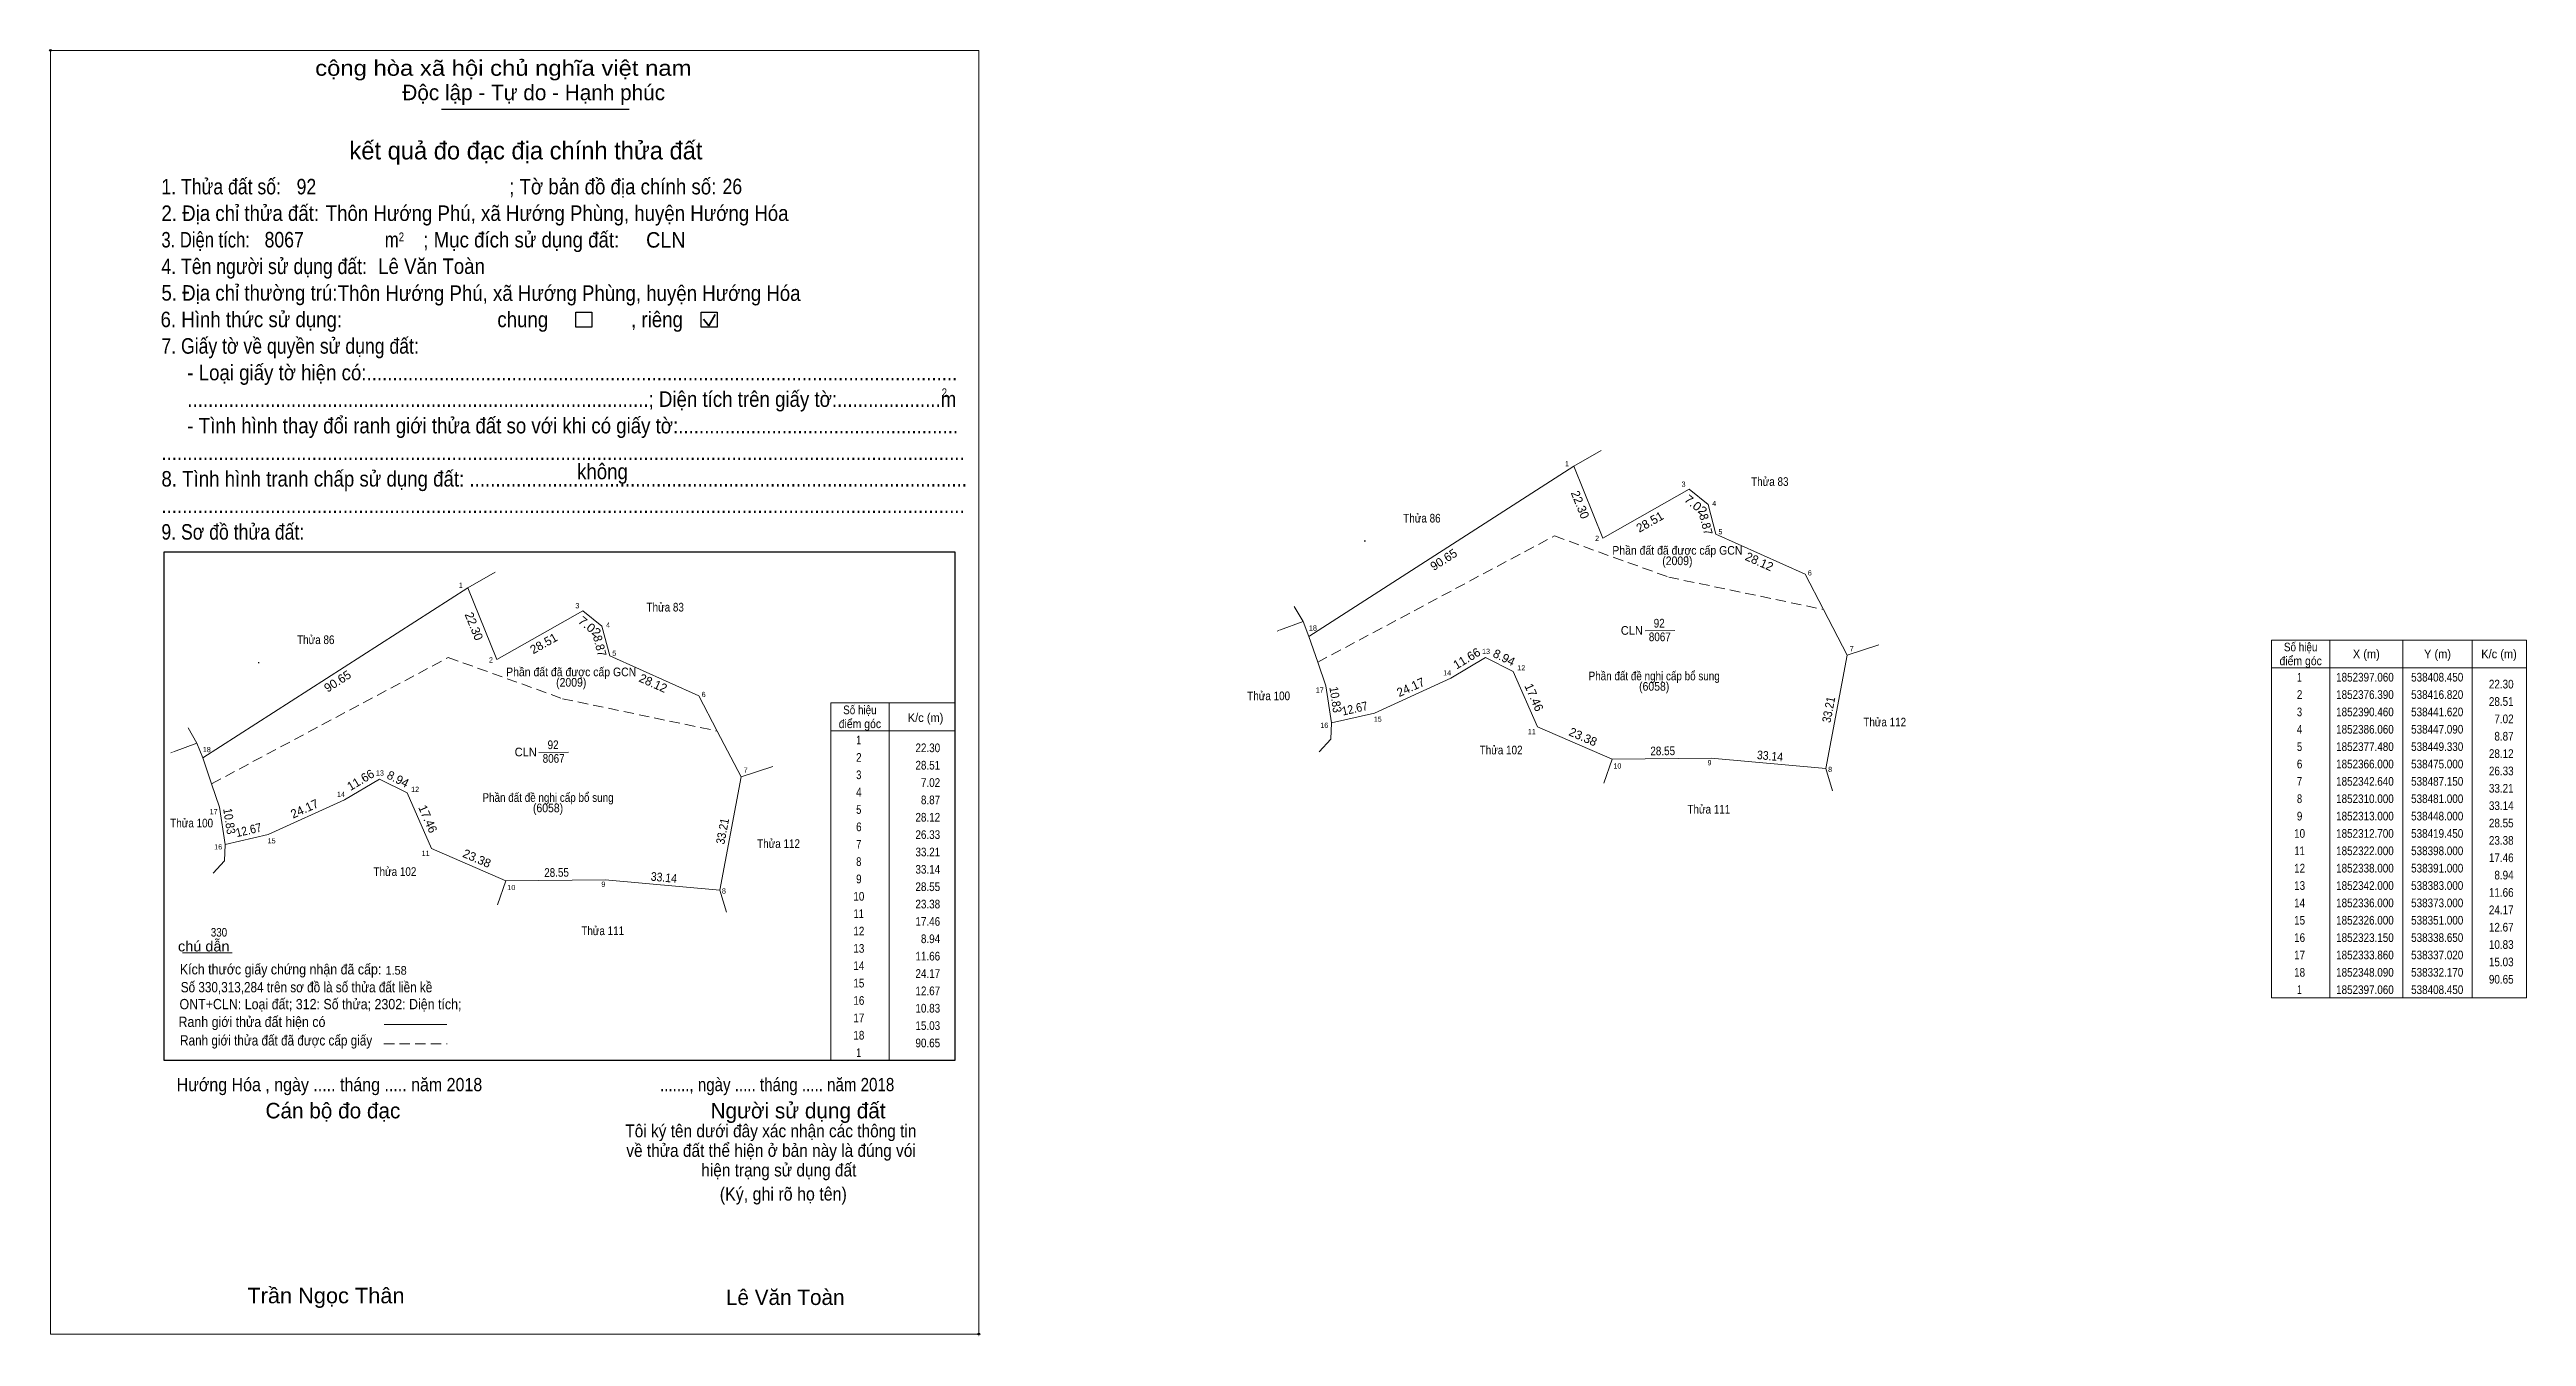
# Model space of a CAD drawing. Header units: metres. Extents: x 537970 to 538683, y 1852146 to 1852517.
import ezdxf
from ezdxf.enums import TextEntityAlignment as Align

# ---------------------------------------------------------------- set-up
doc = ezdxf.new("R2010")
doc.units = ezdxf.units.M
doc.header["$PDMODE"] = 32
doc.header["$PDSIZE"] = 0.5
doc.linetypes.add('MEDIUM_DASHED', pattern=[4.5, 3, -1.5])
doc.layers.add('1', color=7, linetype='Continuous')
for name, color, linetype, lineweight in [('10', 7, 'Continuous', 13), ('13', 7, 'Continuous', 25), ('17', 7, 'Continuous', 13), ('2', 7, 'Continuous', 25), ('32', 7, 'Continuous', 13), ('6', 7, 'Continuous', 13), ('63', 7, 'Continuous', 13)]:
    doc.layers.add(name, color=color, linetype=linetype, lineweight=lineweight)

msp = doc.modelspace()

# ---------------------------------------------------------------- linework, layer by layer
at = {"layer": '10'}
for p, q in [((538408.45, 1852397.06), (538416.33, 1852401.62)), ((538449.33, 1852377.48), (538447.09, 1852386.06)), ((538090, 1852362.05), (538097.88, 1852366.61)), ((538130.88, 1852342.47), (538128.64, 1852351.05)), ((538323.48, 1852349.75), (538322.99, 1852349.57)), ((538330.48, 1852352.37), (538332.17, 1852348.09)), ((538487.15, 1852342.64), (538496.25, 1852345.61)), ((538005.03, 1852314.74), (538004.54, 1852314.56)), ((538012.03, 1852317.36), (538013.72, 1852313.08)), ((538419.45, 1852312.7), (538417.05, 1852305.79)), ((538168.7, 1852307.63), (538177.8, 1852310.6)), ((538481, 1852310), (538482.94, 1852303.62)), ((538101, 1852277.69), (538098.6, 1852270.78)), ((538162.55, 1852274.99), (538164.49, 1852268.61))]:
    msp.add_line(p, q, dxfattribs=at)
for points in [[(538334.71, 1852340.65), (538332.17, 1852348.09), (538408.45, 1852397.06)], [(538447.09, 1852386.06), (538441.62, 1852390.46), (538416.82, 1852376.39), (538408.45, 1852397.06)], [(538016.26, 1852305.64), (538013.72, 1852313.08), (538090, 1852362.05)], [(538128.64, 1852351.05), (538123.17, 1852355.45), (538098.37, 1852341.38), (538090, 1852362.05)], [(538327.96, 1852356.72), (538330.48, 1852352.37), (538323.73, 1852349.84)], [(538009.51, 1852321.71), (538012.03, 1852317.36), (538005.28, 1852314.83)], [(538338.65, 1852323.15), (538338.45, 1852318.46), (538335.15, 1852314.86)], [(538020.2, 1852288.14), (538020, 1852283.45), (538016.7, 1852279.85)]]:
    msp.add_lwpolyline(points, dxfattribs=at)
at = {"layer": '13'}
for p, q in [((538348.08, 1852375.57), (538348.41, 1852375.57)), ((538029.63, 1852340.56), (538029.96, 1852340.56))]:
    msp.add_line(p, q, dxfattribs=at)
at = {"layer": '17'}
msp.add_line((538007.87, 1852256.91), (538022.2, 1852256.91), dxfattribs=at)
at = {"layer": '2'}
for p, q in [((538082.44, 1852499.9), (538136.5, 1852499.9)), ((538002.63, 1852372.4), (538230.21, 1852372.4)), ((538230.21, 1852372.4), (538230.21, 1852225.91))]:
    msp.add_line(p, q, dxfattribs=at)
at = {"layer": '2', "lineweight": 35}
for p, q in [((538157.84, 1852439.47), (538159.36, 1852437.49)), ((538159.36, 1852437.49), (538161.21, 1852440.8))]:
    msp.add_line(p, q, dxfattribs=at)
at = {"layer": '2', "lineweight": 13}
msp.add_lwpolyline([(537969.85, 1852516.85), (538237.17, 1852516.85), (538237.17, 1852147.12), (537969.85, 1852147.12)], close=True, dxfattribs=at)
at = {"layer": '2'}
for points in [[(538121.12, 1852441.44), (538125.71, 1852441.44), (538125.71, 1852437.16), (538121.12, 1852437.16)], [(538157.24, 1852441.44), (538161.83, 1852441.44), (538161.83, 1852437.16), (538157.24, 1852437.16)]]:
    msp.add_lwpolyline(points, close=True, dxfattribs=at)
msp.add_lwpolyline([(538230.21, 1852225.91), (538002.63, 1852225.91), (538002.63, 1852372.4)], dxfattribs=at)
for p in [(537969.85, 1852516.85), (538237.16, 1852147.12)]:
    msp.add_point(p, dxfattribs=at)
at = {"layer": '32'}
for p, q in [((538337.02, 1852333.86), (538338.65, 1852323.15)), ((538018.57, 1852298.85), (538020.2, 1852288.14))]:
    msp.add_line(p, q, dxfattribs=at)
for points in [[(538449.33, 1852377.48), (538475, 1852366), (538480.3, 1852355.82)], [(538130.88, 1852342.47), (538156.55, 1852330.99), (538161.85, 1852320.81)], [(538338.65, 1852323.15), (538351, 1852326), (538373, 1852336), (538383, 1852342), (538391, 1852338), (538398, 1852322), (538419.45, 1852312.7)], [(538487.15, 1852342.64), (538481, 1852310), (538448, 1852313), (538419.45, 1852312.7)], [(538020.2, 1852288.14), (538032.55, 1852290.99), (538054.55, 1852300.99), (538064.55, 1852306.99), (538072.55, 1852302.99), (538079.55, 1852286.99), (538101, 1852277.69)], [(538168.7, 1852307.63), (538162.55, 1852274.99), (538129.55, 1852277.99), (538101, 1852277.69)]]:
    msp.add_lwpolyline(points, dxfattribs=at)
at = {"layer": '6'}
msp.add_line((538065.89, 1852236.3), (538083.99, 1852236.3), dxfattribs=at)
at = {"layer": '6', "linetype": 'MEDIUM_DASHED'}
msp.add_line((538065.87, 1852230.73), (538084.08, 1852230.73), dxfattribs=at)
at = {"layer": '63'}
for p, q in [((538480.3, 1852355.82), (538487.15, 1852342.64)), ((538428.93, 1852349.69), (538437.5, 1852349.75)), ((538626.08, 1852347.02), (538626.08, 1852244.02)), ((538647.08, 1852347.02), (538647.08, 1852244.02)), ((538667.08, 1852347.02), (538667.08, 1852244.02)), ((538334.71, 1852340.65), (538337.02, 1852333.86)), ((538609.28, 1852339.02), (538682.68, 1852339.02)), ((538211.3, 1852328.91), (538211.3, 1852225.91)), ((538230.21, 1852328.91), (538230.21, 1852225.91)), ((538161.85, 1852320.81), (538168.7, 1852307.63)), ((538194.5, 1852320.91), (538230.21, 1852320.91)), ((538110.48, 1852314.68), (538119.05, 1852314.74)), ((538016.26, 1852305.64), (538018.57, 1852298.85))]:
    msp.add_line(p, q, dxfattribs=at)
at = {"layer": '63', "linetype": 'MEDIUM_DASHED'}
for points in [[(538334.71, 1852340.65), (538402.83, 1852377.01), (538435.73, 1852365.14), (538480.3, 1852355.82)], [(538016.26, 1852305.64), (538084.38, 1852342), (538117.28, 1852330.13), (538161.85, 1852320.81)]]:
    msp.add_lwpolyline(points, dxfattribs=at)
at = {"layer": '63'}
msp.add_lwpolyline([(538609.28, 1852347.02), (538682.68, 1852347.02), (538682.68, 1852244.02), (538609.28, 1852244.02)], close=True, dxfattribs=at)
msp.add_lwpolyline([(538230.21, 1852225.91), (538194.5, 1852225.91), (538194.5, 1852328.91), (538230.21, 1852328.91)], dxfattribs=at)

# ---------------------------------------------------------------- texts
at = {"layer": '1'}
for s, width, p in [('CLN', 0.95, (538425.135, 1852348.54)), ('8067', 0.85, (538433.18, 1852346.69)), ('92', 0.85, (538433.01, 1852350.62)), ('92', 0.85, (538114.56, 1852315.61)), ('CLN', 0.95, (538106.685, 1852313.53)), ('8067', 0.85, (538114.73, 1852311.68))]:
    msp.add_text(s, height=2.5, dxfattribs=dict(at, width=width)).set_placement(p, align=Align.CENTER)
at = {"layer": '13', "width": 0.85}
msp.add_text('330', height=2.475, dxfattribs=at).set_placement((538018.38, 1852261.61), align=Align.CENTER)
at = {"layer": '2'}
for s, height, width, p in [('cộng hòa xã hội chủ nghĩa việt nam', 4.462, 1.15, (538046.08, 1852509.54)), ('1. Thửa đất số:', 4.462, 0.85, (538001.81, 1852475.38)), ('92', 4.46, 0.85, (538040.73, 1852475.38)), ('; Tờ bản đồ địa chính số:', 4.462, 0.9, (538101.92, 1852475.38)), ('26', 4.46, 0.85, (538163.35, 1852475.44)), ('2. Địa chỉ thửa đất:', 4.462, 0.9, (538001.81, 1852467.73)), ('Thôn Hướng Phú, xã Hướng Phùng, huyện Hướng Hóa', 4.46, 0.9, (538049.11, 1852467.73)), ('3. Diện tích:', 4.462, 0.8, (538001.81, 1852460.08)), ('8067', 4.46, 0.85, (538031.51, 1852460.11)), ('m', 4.462, 0.8, (538066.14, 1852460.08)), ('2', 2.55, 0.8, (538070.14, 1852461.87)), ('; Mục đích sử dụng đất:', 4.462, 0.9, (538077.2, 1852460.08)), (' CLN', 4.46, 0.95, (538139.77, 1852460.04)), ('4. Tên người sử dụng đất:', 4.462, 0.85, (538001.81, 1852452.43)), ('Lê Văn Toàn', 4.46, 0.9, (538064.21, 1852452.46)), ('5. Địa chỉ thường trú:', 4.462, 0.9, (538001.81, 1852444.78)), ('Thôn Hướng Phú, xã Hướng Phùng, huyện Hướng Hóa', 4.46, 0.9, (538052.56, 1852444.7)), ('6. Hình thức sử dụng:', 4.462, 0.9, (538001.56, 1852437.13)), ('chung                , riêng', 4.462, 0.9, (538098.52, 1852437.13)), ('7. Giấy tờ về quyền sử dụng đất:', 4.462, 0.85, (538001.81, 1852429.49)), ('     - Loại giấy tờ hiện có:..................................................................................................................', 4.462, 0.9, (538001.81, 1852421.83)), ('     .........................................................................................; Diện tích trên giấy tờ:....................m', 4.462, 0.9, (538001.81, 1852414.18)), ('2', 2.55, 0.8, (538226.45, 1852416.98)), ('     - Tình hình thay đổi ranh giới thửa đất so với khi có giấy tờ:......................................................', 4.462, 0.9, (538001.81, 1852406.54)), ('...........................................................................................................................................................', 4.462, 0.9, (538001.81, 1852398.89)), ('không', 4.462, 0.9, (538121.47, 1852393.34)), ('8. Tình hình tranh chấp sử dụng đất: ................................................................................................', 4.462, 0.9, (538001.81, 1852391.23)), ('...........................................................................................................................................................', 4.462, 0.9, (538001.81, 1852383.59)), ('9. Sơ đồ thửa đất:', 4.462, 0.85, (538001.81, 1852375.94)), ('Hướng Hóa , ngày ..... tháng ..... năm 2018', 3.825, 0.9, (538006.18, 1852217.08)), ('......., ngày ..... tháng ..... năm 2018', 3.825, 0.85, (538145.36, 1852217.08)), ('(Ký, ghi rõ họ tên)', 3.825, 0.9, (538162.55, 1852185.59)), ('Trần Ngọc Thân', 4.46, 1.05, (538026.55, 1852156))]:
    msp.add_text(s, height=height, dxfattribs=dict(at, width=width)).set_placement(p)
for s, height, p in [('Độc lập - Tự do - Hạnh phúc', 4.462, (538071.17, 1852502.5)), ('Cán bộ đo đạc', 4.462, (538031.78, 1852209.26)), ('Người sử dụng đất', 4.462, (538159.9, 1852209.26)), ('Lê Văn Toàn', 4.46, (538164.32, 1852155.51))]:
    msp.add_text(s, height=height, dxfattribs=at).set_placement(p)
for s, height, p in [('kết quả đo đạc địa chính thửa đất', 5.1, (538106.76, 1852485.45)), ('.', 1.275, (538237.145, 1852146.44))]:
    msp.add_text(s, height=height, dxfattribs=at).set_placement(p, align=Align.CENTER)
for s, height, width, p in [('1.58', 2.475, 0.95, (538069.37, 1852250.64)), ('Tôi ký tên dưới đây xác nhận các thông tin', 3.686, 0.9, (538177.255, 1852203.81)), ('về thửa đất thể hiện ở bản này là đúng vói', 3.686, 0.9, (538177.315, 1852198.18)), ('hiện trạng sử dụng đất', 3.686, 0.9, (538179.55, 1852192.53))]:
    msp.add_text(s, height=height, dxfattribs=dict(at, width=width)).set_placement(p, align=Align.CENTER)
at = {"layer": '6'}
for s, width, p in [('chú dẫn', 1.05, (538006.58, 1852257.34)), ('Kích thước giấy chứng nhận đã cấp:', 0.9, (538007.12, 1852250.72)), ('Số 330,313,284 trên sơ đồ là số thửa đất liền kề', 0.85, (538007.38, 1852245.56)), ('ONT+CLN: Loại đất; 312: Số thửa; 2302: Diện tích;', 0.9, (538007.02, 1852240.68)), ('Ranh giới thửa đất hiện có ', 0.9, (538006.73, 1852235.58)), ('Ranh giới thửa đất đã được cấp giấy', 0.85, (538007.19, 1852230.25))]:
    msp.add_text(s, height=2.97, dxfattribs=dict(at, width=width)).set_placement(p)
at = {"layer": '63'}
for s, height, width, p in [(' 1', 1.5, 0.9, (538407.03, 1852397.06)), (' 3', 1.5, 0.95, (538440.59, 1852391.17)), (' 4', 1.5, 0.95, (538449.42, 1852385.61)), (' 2', 1.5, 0.9, (538415.7, 1852375.55)), (' 5', 1.5, 0.9, (538451.21, 1852377.48)), (' 1', 1.5, 0.9, (538088.58, 1852362.05)), (' 6', 1.5, 0.9, (538476.94, 1852365.62)), (' 3', 1.5, 0.95, (538122.14, 1852356.16)), (' 4', 1.5, 0.95, (538130.97, 1852350.6)), (' 18', 1.5, 0.95, (538334.47, 1852349.74)), (' 2', 1.5, 0.9, (538097.25, 1852340.54)), (' 5', 1.5, 0.9, (538132.76, 1852342.47)), (' 13', 1.5, 0.95, (538384.31, 1852343)), (' 12', 1.5, 0.95, (538394.45, 1852338.28)), (' 7', 1.5, 0.95, (538489.02, 1852343.81)), (' 17', 1.5, 0.95, (538336.44, 1852331.88)), (' 14', 1.5, 0.95, (538373.11, 1852336.83)), ('22.30', 2.5, 0.85, (538678.98, 1852333.07)), (' 6', 1.5, 0.9, (538158.49, 1852330.61)), ('28.51', 2.5, 0.85, (538678.98, 1852328.07)), ('7.02', 2.5, 0.85, (538678.98, 1852323.07)), (' 16', 1.5, 0.95, (538337.75, 1852321.73)), (' 15', 1.5, 0.95, (538353.13, 1852323.47)), (' 11', 1.5, 0.9, (538397.48, 1852319.87)), ('8.87', 2.5, 0.85, (538678.98, 1852318.07)), (' 18', 1.5, 0.95, (538016.02, 1852314.73)), ('22.30', 2.5, 0.85, (538226, 1852314.73)), ('28.51', 2.5, 0.85, (538226, 1852309.73)), (' 10', 1.5, 0.95, (538422.13, 1852310.01)), (' 9', 1.5, 0.9, (538448.06, 1852310.95)), ('28.12', 2.5, 0.85, (538678.98, 1852313.07)), (' 13', 1.5, 0.95, (538065.86, 1852307.99)), (' 12', 1.5, 0.95, (538076, 1852303.27)), (' 7', 1.5, 0.95, (538170.57, 1852308.8)), ('7.02', 2.5, 0.85, (538226, 1852304.73)), (' 8', 1.5, 0.95, (538482.78, 1852309.02)), ('33.21', 2.5, 0.85, (538678.98, 1852303.07)), ('26.33', 2.5, 0.85, (538678.98, 1852308.07)), (' 17', 1.5, 0.95, (538017.99, 1852296.87)), (' 14', 1.5, 0.95, (538054.66, 1852301.82)), ('28.12', 2.5, 0.85, (538226, 1852294.73)), ('8.87', 2.5, 0.85, (538226, 1852299.73)), ('33.14', 2.5, 0.85, (538678.98, 1852298.07)), (' 15', 1.5, 0.95, (538034.68, 1852288.46)), ('26.33', 2.5, 0.85, (538226, 1852289.73)), ('28.55', 2.5, 0.85, (538678.98, 1852293.07)), ('23.38', 2.5, 0.85, (538678.98, 1852288.07)), (' 16', 1.5, 0.95, (538019.3, 1852286.72)), (' 11', 1.5, 0.9, (538079.03, 1852284.86)), ('33.21', 2.5, 0.85, (538226, 1852284.73)), ('17.46', 2.5, 0.85, (538678.98, 1852283.07)), (' 10', 1.5, 0.95, (538103.68, 1852275)), (' 9', 1.5, 0.9, (538129.61, 1852275.94)), (' 8', 1.5, 0.95, (538164.33, 1852274.01)), ('33.14', 2.5, 0.85, (538226, 1852279.73)), ('28.55', 2.5, 0.85, (538226, 1852274.73)), ('11.66', 2.5, 0.85, (538678.98, 1852273.07)), ('8.94', 2.5, 0.85, (538678.98, 1852278.07)), ('23.38', 2.5, 0.85, (538226, 1852269.73)), ('24.17', 2.5, 0.85, (538678.98, 1852268.07)), ('17.46', 2.5, 0.85, (538226, 1852264.73)), ('8.94', 2.5, 0.85, (538226, 1852259.73)), ('12.67', 2.5, 0.85, (538678.98, 1852263.07)), ('11.66', 2.5, 0.85, (538226, 1852254.73)), ('10.83', 2.5, 0.85, (538678.98, 1852258.07)), ('15.03', 2.5, 0.85, (538678.98, 1852253.07)), ('24.17', 2.5, 0.85, (538226, 1852249.73)), ('12.67', 2.5, 0.85, (538226, 1852244.73)), ('90.65', 2.5, 0.85, (538678.98, 1852248.07)), ('10.83', 2.5, 0.85, (538226, 1852239.73)), ('15.03', 2.5, 0.85, (538226, 1852234.73)), ('90.65', 2.5, 0.85, (538226, 1852229.73))]:
    msp.add_text(s, height=height, dxfattribs=dict(at, width=width)).set_placement(p, align=Align.RIGHT)
for s, rotation, p in [('22.30', 292.045, (538409.081, 1852385.539)), ('28.51', 29.568, (538430.933, 1852379.963)), ('90.65', 32.7, (538371.63, 1852369.129)), ('28.12', 335.905, (538461.32, 1852368.472)), ('22.30', 292.045, (538090.631, 1852350.529)), ('28.51', 29.568, (538112.483, 1852344.953)), ('11.66', 30.964, (538378.247, 1852340.668)), ('8.94', 333.435, (538387.796, 1852340.872)), ('90.65', 32.7, (538053.18, 1852334.119)), ('28.12', 335.905, (538142.87, 1852333.462)), ('24.17', 24.444, (538361.973, 1852332.309)), ('17.46', 293.629, (538395.823, 1852330.016)), ('23.38', 336.56, (538410.588, 1852317.998)), ('11.66', 30.964, (538059.797, 1852305.658)), ('8.94', 333.435, (538069.346, 1852305.862)), ('24.17', 24.444, (538043.523, 1852297.299)), ('17.46', 293.629, (538077.373, 1852295.006)), ('23.38', 336.56, (538092.138, 1852282.988))]:
    msp.add_text(s, height=2.5, rotation=rotation, dxfattribs=at).set_placement(p, align=Align.CENTER)
for s, width, p in [('Thửa 83', 0.85, (538464.85, 1852391.41)), ('Thửa 86', 0.85, (538364.7, 1852380.87)), ('Phần đất đã được cấp GCN', 0.9, (538438.23, 1852371.6)), ('(2009)', 0.9, (538438.235, 1852368.6)), ('Thửa 83', 0.85, (538146.85, 1852355.24)), ('Thửa 86', 0.85, (538046.25, 1852345.86)), ('Số hiệu', 0.85, (538617.68, 1852343.77)), ('điểm góc', 0.9, (538617.68, 1852339.77)), ('X (m)', 0.95, (538636.58, 1852341.77)), ('Y (m)', 0.95, (538657.075, 1852341.77)), ('K/c (m)', 0.95, (538674.78, 1852341.77)), ('Phần đất đã được cấp GCN', 0.9, (538119.78, 1852336.59)), ('(2009)', 0.9, (538119.785, 1852333.59)), ('Thửa 100', 0.85, (538320.575, 1852329.69)), ('Phần đất đề nghị cấp bổ sung', 0.85, (538431.565, 1852335.43)), ('(6058)', 0.9, (538431.565, 1852332.43)), (' 2', 0.85, (538616.98, 1852330.07)), (' 1', 0.75, (538616.975, 1852335.07)), ('1852397.060', 0.85, (538636.18, 1852335.07)), ('1852376.390', 0.85, (538636.18, 1852330.07)), ('538408.450', 0.85, (538656.985, 1852335.07)), ('538416.820', 0.85, (538656.985, 1852330.07)), ('Số hiệu', 0.85, (538202.9, 1852325.66)), ('K/c (m)', 0.95, (538221.8, 1852323.43)), (' 3', 0.8, (538616.98, 1852325.07)), ('1852390.460', 0.85, (538636.18, 1852325.07)), ('538441.620', 0.85, (538656.985, 1852325.07)), ('điểm góc', 0.9, (538202.9, 1852321.66)), (' 1', 0.75, (538202.195, 1852316.96)), ('Thửa 112', 0.85, (538497.93, 1852322.15)), (' 4', 0.85, (538616.975, 1852320.07)), ('1852386.060', 0.85, (538636.18, 1852320.07)), ('538447.090', 0.85, (538656.985, 1852320.07)), (' 2', 0.85, (538202.2, 1852311.96)), ('Thửa 102', 0.85, (538387.49, 1852314.09)), (' 5', 0.8, (538616.98, 1852315.07)), (' 6', 0.85, (538616.98, 1852310.07)), ('1852377.480', 0.85, (538636.18, 1852315.07)), ('1852366.000', 0.85, (538636.18, 1852310.07)), ('538449.330', 0.85, (538656.985, 1852315.07)), ('538475.000', 0.85, (538656.985, 1852310.07)), (' 4', 0.85, (538202.195, 1852301.96)), (' 3', 0.8, (538202.2, 1852306.96)), (' 7', 0.8, (538616.98, 1852305.07)), ('1852342.640', 0.85, (538636.18, 1852305.07)), ('538487.150', 0.85, (538656.985, 1852305.07)), ('Phần đất đề nghị cấp bổ sung', 0.85, (538113.115, 1852300.42)), ('(6058)', 0.9, (538113.115, 1852297.42)), (' 5', 0.8, (538202.2, 1852296.96)), ('Thửa 111', 0.85, (538447.305, 1852297.05)), (' 9', 0.85, (538616.975, 1852295.07)), (' 8', 0.8, (538616.98, 1852300.07)), ('1852310.000', 0.85, (538636.18, 1852300.07)), ('1852313.000', 0.85, (538636.18, 1852295.07)), ('538481.000', 0.85, (538656.985, 1852300.07)), ('538448.000', 0.85, (538656.985, 1852295.07)), ('Thửa 100', 0.85, (538010.515, 1852293.06)), ('Thửa 112', 0.85, (538179.48, 1852287.14)), (' 6', 0.85, (538202.2, 1852291.96)), (' 10', 0.85, (538616.975, 1852290.07)), ('1852312.700', 0.85, (538636.18, 1852290.07)), ('538419.450', 0.85, (538656.985, 1852290.07)), (' 8', 0.8, (538202.2, 1852281.96)), (' 7', 0.8, (538202.2, 1852286.96)), (' 12', 0.85, (538616.98, 1852280.07)), (' 11', 0.8, (538616.975, 1852285.07)), ('1852322.000', 0.85, (538636.18, 1852285.07)), ('1852338.000', 0.85, (538636.18, 1852280.07)), ('538398.000', 0.85, (538656.985, 1852285.07)), ('538391.000', 0.85, (538656.985, 1852280.07)), ('Thửa 102', 0.85, (538069.04, 1852279.08)), (' 9', 0.85, (538202.195, 1852276.96)), (' 13', 0.85, (538616.98, 1852275.07)), ('1852342.000', 0.85, (538636.18, 1852275.07)), ('538383.000', 0.85, (538656.985, 1852275.07)), (' 10', 0.85, (538202.195, 1852271.96)), (' 11', 0.8, (538202.195, 1852266.96)), (' 14', 0.85, (538616.975, 1852270.07)), ('1852336.000', 0.85, (538636.18, 1852270.07)), ('538373.000', 0.85, (538656.985, 1852270.07)), ('Thửa 111', 0.85, (538128.855, 1852262.04)), (' 12', 0.85, (538202.2, 1852261.96)), (' 15', 0.85, (538616.98, 1852265.07)), (' 16', 0.85, (538616.98, 1852260.07)), ('1852326.000', 0.85, (538636.18, 1852265.07)), ('1852323.150', 0.85, (538636.18, 1852260.07)), ('538351.000', 0.85, (538656.985, 1852265.07)), ('538338.650', 0.85, (538656.985, 1852260.07)), (' 14', 0.85, (538202.195, 1852251.96)), (' 13', 0.85, (538202.2, 1852256.96)), (' 17', 0.85, (538616.98, 1852255.07)), ('1852333.860', 0.85, (538636.18, 1852255.07)), ('538337.020', 0.85, (538656.985, 1852255.07)), (' 15', 0.85, (538202.2, 1852246.96)), (' 18', 0.85, (538616.98, 1852250.07)), (' 1', 0.75, (538616.975, 1852245.07)), ('1852348.090', 0.85, (538636.18, 1852250.07)), ('1852397.060', 0.85, (538636.18, 1852245.07)), ('538332.170', 0.85, (538656.985, 1852250.07)), ('538408.450', 0.85, (538656.985, 1852245.07)), (' 16', 0.85, (538202.2, 1852241.96)), (' 17', 0.85, (538202.2, 1852236.96)), (' 18', 0.85, (538202.2, 1852231.96)), (' 1', 0.75, (538202.195, 1852226.96))]:
    msp.add_text(s, height=2.5, dxfattribs=dict(at, width=width)).set_placement(p, align=Align.CENTER)
for s, rotation, width, p in [('7.02', 321.187, 1.1, (538442.752, 1852384.91)), ('8.87', 284.632, 0.95, (538445.252, 1852380.036)), ('7.02', 321.187, 1.1, (538124.302, 1852349.9)), ('8.87', 284.632, 0.95, (538126.802, 1852345.026)), ('10.83', 278.654, 0.9, (538338.605, 1852329.668)), ('12.67', 12.995, 0.9, (538345.644, 1852326.101)), ('33.21', 79.329, 0.9, (538483.01, 1852326.744)), ('28.55', 0.602, 0.85, (538434.027, 1852313.848)), ('33.14', 354.806, 0.9, (538464.807, 1852312.411)), ('10.83', 278.654, 0.9, (538020.155, 1852294.658)), ('12.67', 12.995, 0.9, (538027.194, 1852291.091)), ('33.21', 79.329, 0.9, (538164.56, 1852291.734)), ('28.55', 0.602, 0.85, (538115.577, 1852278.838)), ('33.14', 354.806, 0.9, (538146.357, 1852277.401))]:
    msp.add_text(s, height=2.5, rotation=rotation, dxfattribs=dict(at, width=width)).set_placement(p, align=Align.CENTER)

doc.saveas('drawing.dxf')
